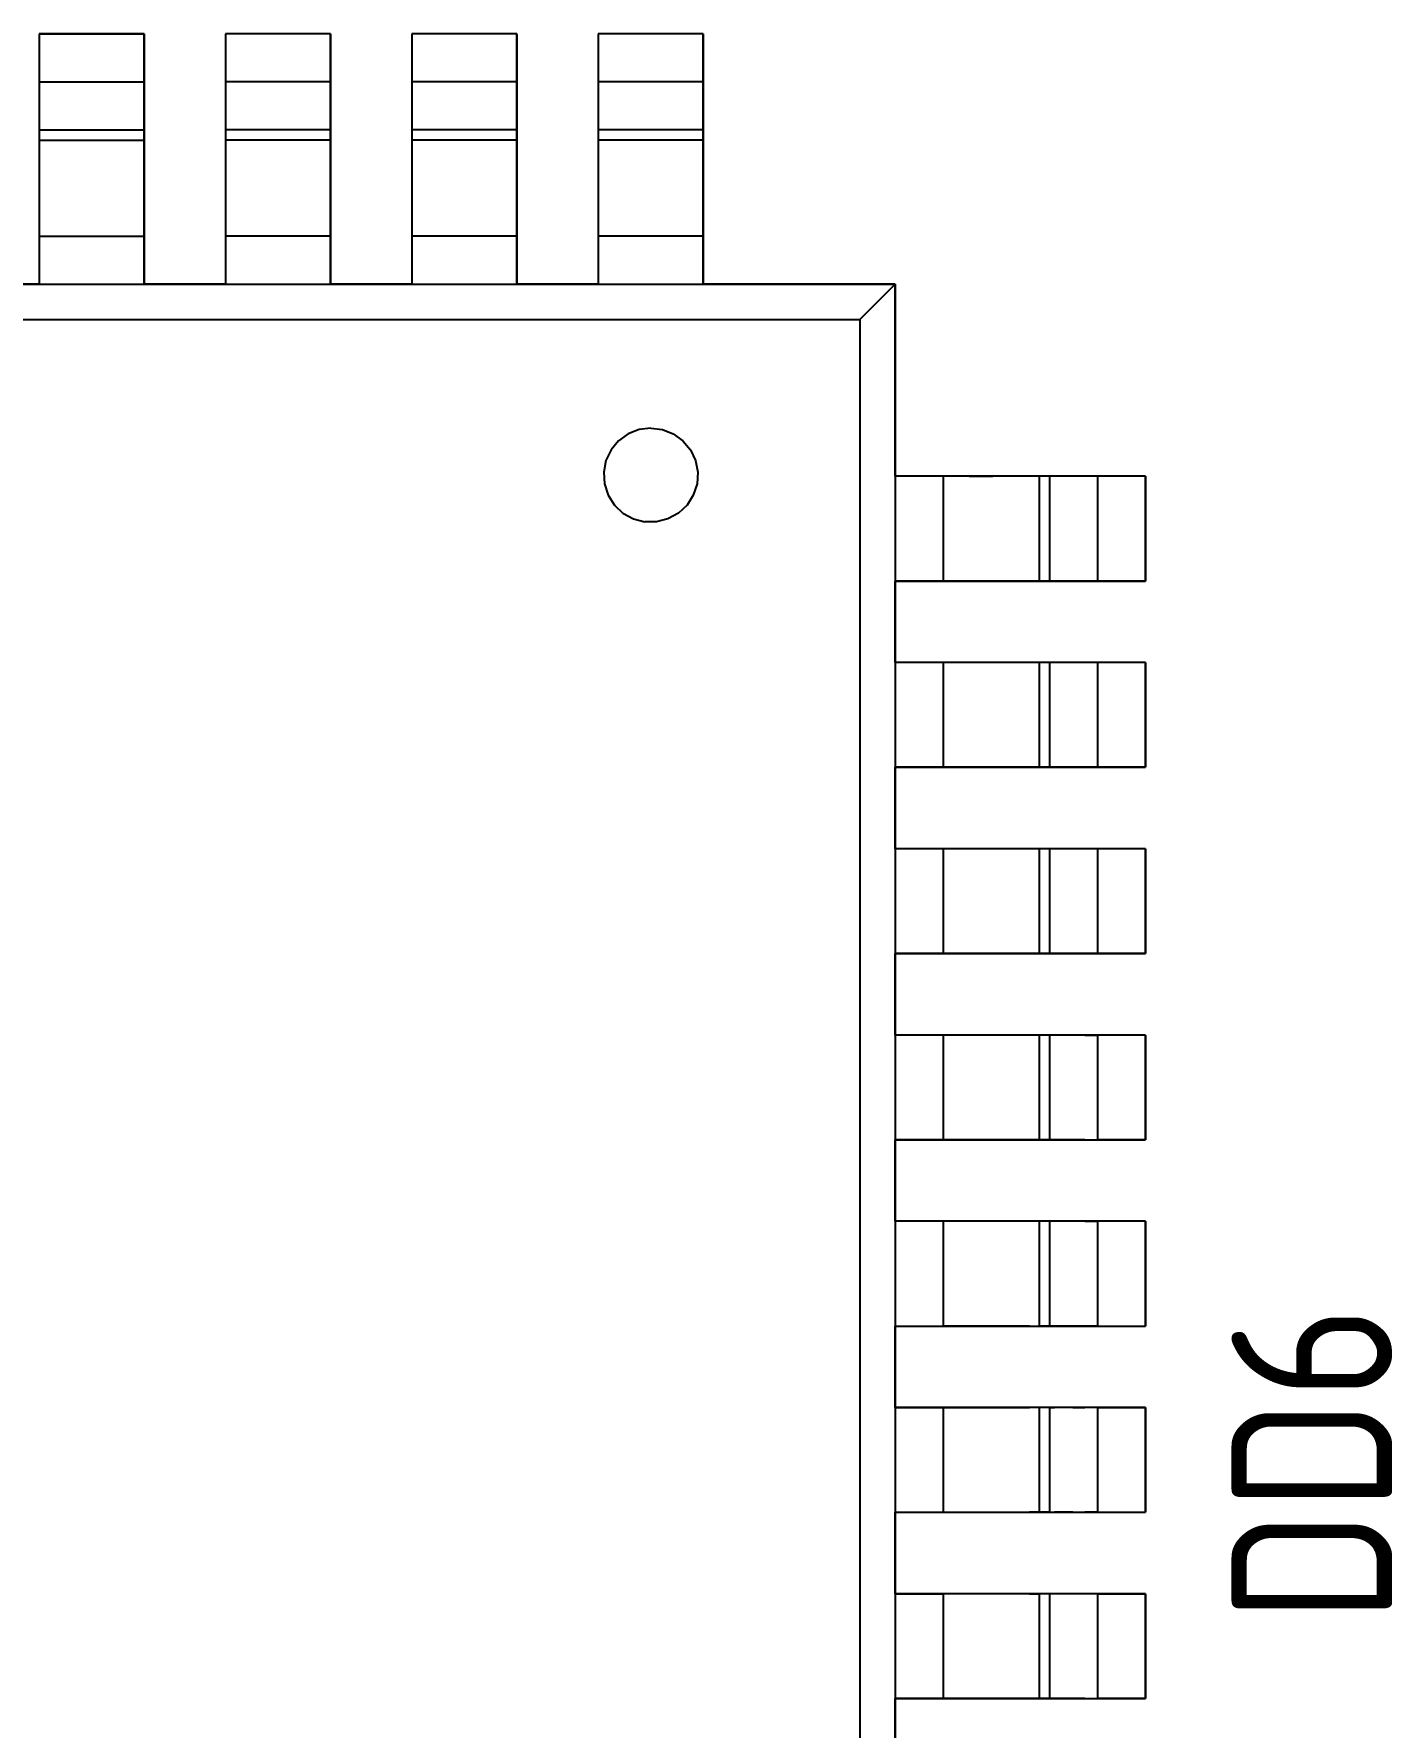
# Model space of a CAD drawing. Header units: inches. Extents: x 0 to 841, y -594 to 0.
# Drawn here: x 424.35 to 436.01, y -282.15 to -267.6 of the extents above; entities that cross this region are included whole.
import ezdxf

# ---------------------------------------------------------------- set-up
doc = ezdxf.new("R2010")
doc.units = ezdxf.units.IN
doc.header["$MEASUREMENT"] = 0
doc.styles.add('GOST type A0', font='', dxfattribs={"height": 2.116667})
doc.styles.get('GOST type A0').set_extended_font_data('GOST type A')

msp = doc.modelspace()

# ---------------------------------------------------------------- linework, layer by layer
at = {"color": 7, "true_color": 0xffffff}
for p, q in [((425.296, -267.604), (424.396, -267.604)), ((424.396, -267.604), (424.396, -269.754)), ((424.396, -267.604), (424.396, -268.016)), ((424.396, -267.604), (425.296, -267.604)), ((425.296, -269.754), (425.296, -267.604)), ((425.296, -267.604), (425.296, -268.016)), ((426.896, -267.604), (425.996, -267.604)), ((425.996, -267.604), (425.996, -269.754)), ((425.996, -267.604), (425.996, -268.016)), ((426.896, -267.604), (425.996, -267.604)), ((426.896, -269.754), (426.896, -267.604)), ((426.896, -267.604), (426.896, -268.016)), ((428.496, -267.604), (427.596, -267.604)), ((427.596, -267.604), (427.596, -269.754)), ((427.596, -267.604), (427.596, -268.016)), ((428.496, -267.604), (427.596, -267.604)), ((428.496, -269.754), (428.496, -267.604)), ((428.496, -267.604), (428.496, -268.016)), ((430.096, -267.604), (429.196, -267.604)), ((429.196, -267.604), (429.196, -269.754)), ((429.196, -267.604), (429.196, -268.016)), ((430.096, -267.604), (429.196, -267.604)), ((430.096, -269.754), (430.096, -267.604)), ((430.096, -267.604), (430.096, -268.016)), ((424.396, -268.016), (424.396, -268.126)), ((424.396, -268.016), (425.296, -268.016)), ((425.296, -268.016), (425.296, -268.126)), ((425.996, -268.016), (425.996, -268.126)), ((426.896, -268.016), (425.996, -268.016)), ((426.896, -268.016), (426.896, -268.126)), ((427.596, -268.016), (427.596, -268.126)), ((428.496, -268.016), (427.596, -268.016)), ((428.496, -268.016), (428.496, -268.126)), ((429.196, -268.016), (429.196, -268.126)), ((430.096, -268.016), (429.196, -268.016)), ((430.096, -268.016), (430.096, -268.126)), ((424.396, -268.126), (424.396, -268.23)), ((425.296, -268.126), (425.296, -268.23)), ((425.996, -268.126), (425.996, -268.23)), ((426.896, -268.126), (426.896, -268.23)), ((427.596, -268.126), (427.596, -268.23)), ((428.496, -268.126), (428.496, -268.23)), ((429.196, -268.126), (429.196, -268.23)), ((430.096, -268.126), (430.096, -268.23)), ((424.396, -268.23), (424.396, -268.318)), ((424.396, -268.318), (424.396, -268.386)), ((425.296, -268.23), (425.296, -268.318)), ((425.296, -268.318), (425.296, -268.386)), ((425.996, -268.23), (425.996, -268.318)), ((425.996, -268.318), (425.996, -268.386)), ((426.896, -268.23), (426.896, -268.318)), ((426.896, -268.318), (426.896, -268.386)), ((427.596, -268.23), (427.596, -268.318)), ((427.596, -268.318), (427.596, -268.386)), ((428.496, -268.23), (428.496, -268.318)), ((428.496, -268.318), (428.496, -268.386)), ((429.196, -268.23), (429.196, -268.318)), ((429.196, -268.318), (429.196, -268.386)), ((430.096, -268.23), (430.096, -268.318)), ((430.096, -268.318), (430.096, -268.386)), ((424.396, -268.386), (424.396, -268.428)), ((424.396, -268.428), (424.396, -268.518)), ((424.396, -268.428), (425.296, -268.428)), ((425.296, -268.386), (425.296, -268.428)), ((425.296, -268.428), (425.296, -268.518)), ((425.996, -268.386), (425.996, -268.428)), ((425.996, -268.428), (425.996, -268.518)), ((426.896, -268.428), (425.996, -268.428)), ((426.896, -268.386), (426.896, -268.428)), ((426.896, -268.428), (426.896, -268.518)), ((427.596, -268.386), (427.596, -268.428)), ((427.596, -268.428), (427.596, -268.518)), ((428.496, -268.428), (427.596, -268.428)), ((428.496, -268.386), (428.496, -268.428)), ((428.496, -268.428), (428.496, -268.518)), ((429.196, -268.386), (429.196, -268.428)), ((429.196, -268.428), (429.196, -268.518)), ((430.096, -268.428), (429.196, -268.428)), ((430.096, -268.386), (430.096, -268.428)), ((430.096, -268.428), (430.096, -268.518)), ((424.396, -268.518), (424.396, -268.604)), ((424.396, -268.518), (425.296, -268.518)), ((424.396, -268.604), (424.396, -268.738)), ((425.296, -268.518), (425.296, -268.604)), ((425.296, -268.604), (425.296, -268.738)), ((425.996, -268.518), (425.996, -268.604)), ((426.896, -268.518), (425.996, -268.518)), ((425.996, -268.604), (425.996, -268.738)), ((426.896, -268.518), (426.896, -268.604)), ((426.896, -268.604), (426.896, -268.738)), ((427.596, -268.518), (427.596, -268.604)), ((428.496, -268.518), (427.596, -268.518)), ((427.596, -268.604), (427.596, -268.738)), ((428.496, -268.518), (428.496, -268.604)), ((428.496, -268.604), (428.496, -268.738)), ((429.196, -268.518), (429.196, -268.604)), ((430.096, -268.518), (429.196, -268.518)), ((429.196, -268.604), (429.196, -268.738)), ((430.096, -268.518), (430.096, -268.604)), ((430.096, -268.604), (430.096, -268.738)), ((424.396, -268.738), (424.396, -268.916)), ((425.296, -268.738), (425.296, -268.916)), ((425.996, -268.738), (425.996, -268.916)), ((426.896, -268.738), (426.896, -268.916)), ((427.596, -268.738), (427.596, -268.916)), ((428.496, -268.738), (428.496, -268.916)), ((429.196, -268.738), (429.196, -268.916)), ((430.096, -268.738), (430.096, -268.916)), ((424.396, -268.916), (424.396, -269.122)), ((425.296, -268.916), (425.296, -269.122)), ((425.996, -268.916), (425.996, -269.122)), ((426.896, -268.916), (426.896, -269.122)), ((427.596, -268.916), (427.596, -269.122)), ((428.496, -268.916), (428.496, -269.122)), ((429.196, -268.916), (429.196, -269.122)), ((430.096, -268.916), (430.096, -269.122)), ((424.396, -269.122), (424.396, -269.342)), ((425.296, -269.122), (425.296, -269.342)), ((425.996, -269.122), (425.996, -269.342)), ((426.896, -269.122), (426.896, -269.342)), ((427.596, -269.122), (427.596, -269.342)), ((428.496, -269.122), (428.496, -269.342)), ((429.196, -269.122), (429.196, -269.342)), ((430.096, -269.122), (430.096, -269.342)), ((424.396, -269.342), (424.396, -269.754)), ((424.396, -269.342), (425.296, -269.342)), ((425.296, -269.342), (425.296, -269.754)), ((425.996, -269.342), (425.996, -269.754)), ((426.896, -269.342), (425.996, -269.342)), ((426.896, -269.342), (426.896, -269.754)), ((427.596, -269.342), (427.596, -269.754)), ((428.496, -269.342), (427.596, -269.342)), ((428.496, -269.342), (428.496, -269.754)), ((429.196, -269.342), (429.196, -269.754)), ((430.096, -269.342), (429.196, -269.342)), ((430.096, -269.342), (430.096, -269.754)), ((411.546, -269.754), (431.746, -269.754)), ((424.396, -269.754), (423.696, -269.754)), ((425.996, -269.754), (425.296, -269.754)), ((427.596, -269.754), (426.896, -269.754)), ((429.196, -269.754), (428.496, -269.754)), ((431.746, -269.754), (430.096, -269.754)), ((431.746, -269.754), (431.442, -270.058)), ((431.746, -271.404), (431.746, -269.754)), ((431.746, -269.754), (431.746, -289.954)), ((411.85, -270.058), (431.442, -270.058)), ((431.442, -270.058), (431.442, -289.65)), ((429.37, -271.1), (429.306, -271.178)), ((429.452, -271.04), (429.37, -271.1)), ((429.546, -271.002), (429.452, -271.04)), ((429.646, -270.99), (429.546, -271.002)), ((429.646, -270.99), (429.746, -271.002)), ((429.746, -271.002), (429.84, -271.04)), ((429.84, -271.04), (429.922, -271.1)), ((429.922, -271.1), (429.988, -271.178)), ((429.306, -271.178), (429.262, -271.27)), ((429.988, -271.178), (430.03, -271.27)), ((429.262, -271.27), (429.244, -271.368)), ((429.244, -271.368), (429.25, -271.47)), ((430.03, -271.27), (430.05, -271.368)), ((430.05, -271.368), (430.044, -271.47)), ((433.896, -271.404), (431.746, -271.404)), ((432.158, -271.404), (431.746, -271.404)), ((432.38, -271.404), (432.158, -271.404)), ((432.158, -271.404), (432.158, -272.304)), ((432.38, -271.404), (432.584, -271.404)), ((432.762, -271.404), (432.584, -271.404)), ((432.898, -271.404), (432.762, -271.404)), ((432.982, -271.404), (432.898, -271.404)), ((433.072, -271.404), (432.982, -271.404)), ((432.982, -271.404), (432.982, -272.304)), ((433.114, -271.404), (433.072, -271.404)), ((433.072, -271.404), (433.072, -272.304)), ((433.182, -271.404), (433.114, -271.404)), ((433.27, -271.404), (433.182, -271.404)), ((433.374, -271.404), (433.27, -271.404)), ((433.484, -271.404), (433.374, -271.404)), ((433.896, -271.404), (433.484, -271.404)), ((433.484, -271.404), (433.484, -272.304)), ((433.896, -272.304), (433.896, -271.404)), ((433.896, -271.404), (433.896, -272.304)), ((429.25, -271.47), (429.28, -271.566)), ((430.044, -271.47), (430.012, -271.566)), ((429.28, -271.566), (429.334, -271.652)), ((429.334, -271.652), (429.408, -271.722)), ((429.958, -271.652), (429.884, -271.722)), ((430.012, -271.566), (429.958, -271.652)), ((429.408, -271.722), (429.498, -271.77)), ((429.498, -271.77), (429.596, -271.796)), ((429.696, -271.796), (429.596, -271.796)), ((429.794, -271.77), (429.696, -271.796)), ((429.884, -271.722), (429.794, -271.77)), ((431.746, -273.004), (431.746, -272.304)), ((431.746, -272.304), (433.896, -272.304)), ((432.158, -272.304), (431.746, -272.304)), ((432.38, -272.304), (432.158, -272.304)), ((432.584, -272.304), (432.38, -272.304)), ((432.762, -272.304), (432.584, -272.304)), ((432.898, -272.304), (432.762, -272.304)), ((432.982, -272.304), (432.898, -272.304)), ((433.072, -272.304), (432.982, -272.304)), ((433.114, -272.304), (433.072, -272.304)), ((433.182, -272.304), (433.114, -272.304)), ((433.27, -272.304), (433.182, -272.304)), ((433.374, -272.304), (433.27, -272.304)), ((433.484, -272.304), (433.374, -272.304)), ((433.896, -272.304), (433.484, -272.304)), ((433.896, -273.004), (431.746, -273.004)), ((432.158, -273.004), (431.746, -273.004)), ((432.38, -273.004), (432.158, -273.004)), ((432.158, -273.004), (432.158, -273.904)), ((432.584, -273.004), (432.38, -273.004)), ((432.762, -273.004), (432.584, -273.004)), ((432.898, -273.004), (432.762, -273.004)), ((432.982, -273.004), (432.898, -273.004)), ((433.072, -273.004), (432.982, -273.004)), ((432.982, -273.004), (432.982, -273.904)), ((433.114, -273.004), (433.072, -273.004)), ((433.072, -273.004), (433.072, -273.904)), ((433.182, -273.004), (433.114, -273.004)), ((433.27, -273.004), (433.182, -273.004)), ((433.374, -273.004), (433.27, -273.004)), ((433.484, -273.004), (433.374, -273.004)), ((433.896, -273.004), (433.484, -273.004)), ((433.484, -273.004), (433.484, -273.904)), ((433.896, -273.904), (433.896, -273.004)), ((433.896, -273.004), (433.896, -273.904)), ((431.746, -274.604), (431.746, -273.904)), ((431.746, -273.904), (433.896, -273.904)), ((432.158, -273.904), (431.746, -273.904)), ((432.38, -273.904), (432.158, -273.904)), ((432.584, -273.904), (432.38, -273.904)), ((432.762, -273.904), (432.584, -273.904)), ((432.898, -273.904), (432.762, -273.904)), ((432.982, -273.904), (432.898, -273.904)), ((433.072, -273.904), (432.982, -273.904)), ((433.114, -273.904), (433.072, -273.904)), ((433.182, -273.904), (433.114, -273.904)), ((433.27, -273.904), (433.182, -273.904)), ((433.374, -273.904), (433.27, -273.904)), ((433.484, -273.904), (433.374, -273.904)), ((433.896, -273.904), (433.484, -273.904)), ((433.896, -274.604), (431.746, -274.604)), ((432.158, -274.604), (431.746, -274.604)), ((432.38, -274.604), (432.158, -274.604)), ((432.158, -274.604), (432.158, -275.504)), ((432.584, -274.604), (432.38, -274.604)), ((432.762, -274.604), (432.584, -274.604)), ((432.898, -274.604), (432.762, -274.604)), ((432.982, -274.604), (432.898, -274.604)), ((433.072, -274.604), (432.982, -274.604)), ((432.982, -274.604), (432.982, -275.504)), ((433.114, -274.604), (433.072, -274.604)), ((433.072, -274.604), (433.072, -275.504)), ((433.182, -274.604), (433.114, -274.604)), ((433.27, -274.604), (433.182, -274.604)), ((433.374, -274.604), (433.27, -274.604)), ((433.484, -274.604), (433.374, -274.604)), ((433.896, -274.604), (433.484, -274.604)), ((433.484, -274.604), (433.484, -275.504)), ((433.896, -275.504), (433.896, -274.604)), ((433.896, -274.604), (433.896, -275.504)), ((431.746, -276.204), (431.746, -275.504)), ((431.746, -275.504), (433.896, -275.504)), ((432.158, -275.504), (431.746, -275.504)), ((432.38, -275.504), (432.158, -275.504)), ((432.584, -275.504), (432.38, -275.504)), ((432.762, -275.504), (432.584, -275.504)), ((432.898, -275.504), (432.762, -275.504)), ((432.982, -275.504), (432.898, -275.504)), ((433.072, -275.504), (432.982, -275.504)), ((433.114, -275.504), (433.072, -275.504)), ((433.182, -275.504), (433.114, -275.504)), ((433.27, -275.504), (433.182, -275.504)), ((433.374, -275.504), (433.27, -275.504)), ((433.484, -275.504), (433.374, -275.504)), ((433.896, -275.504), (433.484, -275.504)), ((433.896, -276.204), (431.746, -276.204)), ((432.158, -276.204), (431.746, -276.204)), ((432.38, -276.204), (432.158, -276.204)), ((432.158, -276.204), (432.158, -277.104)), ((432.584, -276.204), (432.38, -276.204)), ((432.762, -276.204), (432.584, -276.204)), ((432.898, -276.204), (432.762, -276.204)), ((432.982, -276.204), (432.898, -276.204)), ((433.072, -276.204), (432.982, -276.204)), ((432.982, -276.204), (432.982, -277.104)), ((433.114, -276.204), (433.072, -276.204)), ((433.072, -276.204), (433.072, -277.104)), ((433.182, -276.204), (433.114, -276.204)), ((433.27, -276.204), (433.182, -276.204)), ((433.374, -276.204), (433.27, -276.204)), ((433.374, -276.204), (433.484, -276.204)), ((433.896, -276.204), (433.484, -276.204)), ((433.484, -276.204), (433.484, -277.104)), ((433.896, -277.104), (433.896, -276.204)), ((433.896, -276.204), (433.896, -277.104)), ((431.746, -277.804), (431.746, -277.104)), ((431.746, -277.104), (433.896, -277.104)), ((432.158, -277.104), (431.746, -277.104)), ((432.38, -277.104), (432.158, -277.104)), ((432.584, -277.104), (432.38, -277.104)), ((432.762, -277.104), (432.584, -277.104)), ((432.898, -277.104), (432.762, -277.104)), ((432.982, -277.104), (432.898, -277.104)), ((433.072, -277.104), (432.982, -277.104)), ((433.114, -277.104), (433.072, -277.104)), ((433.182, -277.104), (433.114, -277.104)), ((433.27, -277.104), (433.182, -277.104)), ((433.374, -277.104), (433.27, -277.104)), ((433.374, -277.104), (433.484, -277.104)), ((433.896, -277.104), (433.484, -277.104)), ((433.896, -277.804), (431.746, -277.804)), ((432.158, -277.804), (431.746, -277.804)), ((432.38, -277.804), (432.158, -277.804)), ((432.158, -277.804), (432.158, -278.704)), ((432.584, -277.804), (432.38, -277.804)), ((432.762, -277.804), (432.584, -277.804)), ((432.898, -277.804), (432.762, -277.804)), ((432.982, -277.804), (432.898, -277.804)), ((433.072, -277.804), (432.982, -277.804)), ((432.982, -277.804), (432.982, -278.704)), ((433.114, -277.804), (433.072, -277.804)), ((433.072, -277.804), (433.072, -278.704)), ((433.182, -277.804), (433.114, -277.804)), ((433.27, -277.804), (433.182, -277.804)), ((433.374, -277.804), (433.27, -277.804)), ((433.374, -277.804), (433.484, -277.804)), ((433.896, -277.804), (433.484, -277.804)), ((433.484, -277.804), (433.484, -278.704)), ((433.896, -278.704), (433.896, -277.804)), ((433.896, -277.804), (433.896, -278.704)), ((431.746, -279.404), (431.746, -278.704)), ((431.746, -278.704), (433.896, -278.704)), ((431.746, -278.704), (432.158, -278.704)), ((432.38, -278.704), (432.158, -278.704)), ((432.584, -278.704), (432.38, -278.704)), ((432.762, -278.704), (432.584, -278.704)), ((432.898, -278.704), (432.762, -278.704)), ((432.898, -278.704), (432.982, -278.704)), ((433.072, -278.704), (432.982, -278.704)), ((433.114, -278.704), (433.072, -278.704)), ((433.182, -278.704), (433.114, -278.704)), ((433.27, -278.704), (433.182, -278.704)), ((433.374, -278.704), (433.27, -278.704)), ((433.484, -278.704), (433.374, -278.704)), ((433.484, -278.704), (433.896, -278.704)), ((433.896, -279.404), (431.746, -279.404)), ((431.746, -279.404), (432.158, -279.404)), ((432.158, -279.404), (432.38, -279.404)), ((432.158, -279.404), (432.158, -280.304)), ((432.38, -279.404), (432.584, -279.404)), ((432.584, -279.404), (432.762, -279.404)), ((432.762, -279.404), (432.898, -279.404)), ((432.982, -279.404), (432.898, -279.404)), ((433.072, -279.404), (432.982, -279.404)), ((432.982, -279.404), (432.982, -280.304)), ((433.072, -279.404), (433.114, -279.404)), ((433.072, -279.404), (433.072, -280.304)), ((433.182, -279.404), (433.114, -279.404)), ((433.27, -279.404), (433.182, -279.404)), ((433.27, -279.404), (433.374, -279.404)), ((433.484, -279.404), (433.374, -279.404)), ((433.484, -279.404), (433.896, -279.404)), ((433.484, -279.404), (433.484, -280.304)), ((433.896, -280.304), (433.896, -279.404)), ((433.896, -279.404), (433.896, -280.304)), ((431.746, -281.004), (431.746, -280.304)), ((431.746, -280.304), (433.896, -280.304)), ((431.746, -280.304), (432.158, -280.304)), ((432.158, -280.304), (432.38, -280.304)), ((432.38, -280.304), (432.584, -280.304)), ((432.584, -280.304), (432.762, -280.304)), ((432.762, -280.304), (432.898, -280.304)), ((432.982, -280.304), (432.898, -280.304)), ((433.072, -280.304), (432.982, -280.304)), ((433.072, -280.304), (433.114, -280.304)), ((433.182, -280.304), (433.114, -280.304)), ((433.27, -280.304), (433.182, -280.304)), ((433.27, -280.304), (433.374, -280.304)), ((433.484, -280.304), (433.374, -280.304)), ((433.484, -280.304), (433.896, -280.304)), ((433.896, -281.004), (431.746, -281.004)), ((431.746, -281.004), (432.158, -281.004)), ((432.38, -281.004), (432.158, -281.004)), ((432.158, -281.004), (432.158, -281.904)), ((432.584, -281.004), (432.38, -281.004)), ((432.762, -281.004), (432.584, -281.004)), ((432.898, -281.004), (432.762, -281.004)), ((432.898, -281.004), (432.982, -281.004)), ((433.072, -281.004), (432.982, -281.004)), ((432.982, -281.004), (432.982, -281.904)), ((433.114, -281.004), (433.072, -281.004)), ((433.072, -281.004), (433.072, -281.904)), ((433.182, -281.004), (433.114, -281.004)), ((433.27, -281.004), (433.182, -281.004)), ((433.374, -281.004), (433.27, -281.004)), ((433.484, -281.004), (433.374, -281.004)), ((433.484, -281.004), (433.896, -281.004)), ((433.484, -281.004), (433.484, -281.904)), ((433.896, -281.904), (433.896, -281.004)), ((433.896, -281.004), (433.896, -281.904)), ((431.746, -282.604), (431.746, -281.904)), ((431.746, -281.904), (433.896, -281.904)), ((432.158, -281.904), (431.746, -281.904)), ((432.38, -281.904), (432.158, -281.904)), ((432.584, -281.904), (432.38, -281.904)), ((432.762, -281.904), (432.584, -281.904)), ((432.898, -281.904), (432.762, -281.904)), ((432.982, -281.904), (432.898, -281.904)), ((433.072, -281.904), (432.982, -281.904)), ((433.114, -281.904), (433.072, -281.904)), ((433.182, -281.904), (433.114, -281.904)), ((433.27, -281.904), (433.182, -281.904)), ((433.374, -281.904), (433.27, -281.904)), ((433.374, -281.904), (433.484, -281.904)), ((433.896, -281.904), (433.484, -281.904))]:
    msp.add_line(p, q, dxfattribs=at)
at = {"color": 18, "true_color": 0x000000}
for p, q in [((425.296, -267.604), (424.396, -267.604)), ((424.396, -267.604), (424.396, -269.754)), ((424.396, -267.604), (424.396, -268.016)), ((424.396, -267.604), (425.296, -267.604)), ((425.296, -269.754), (425.296, -267.604)), ((425.296, -267.604), (425.296, -268.016)), ((426.896, -267.604), (425.996, -267.604)), ((425.996, -267.604), (425.996, -269.754)), ((425.996, -267.604), (425.996, -268.016)), ((426.896, -267.604), (425.996, -267.604)), ((426.896, -269.754), (426.896, -267.604)), ((426.896, -267.604), (426.896, -268.016)), ((428.496, -267.604), (427.596, -267.604)), ((427.596, -267.604), (427.596, -269.754)), ((427.596, -267.604), (427.596, -268.016)), ((428.496, -267.604), (427.596, -267.604)), ((428.496, -269.754), (428.496, -267.604)), ((428.496, -267.604), (428.496, -268.016)), ((430.096, -267.604), (429.196, -267.604)), ((429.196, -267.604), (429.196, -269.754)), ((429.196, -267.604), (429.196, -268.016)), ((430.096, -267.604), (429.196, -267.604)), ((430.096, -269.754), (430.096, -267.604)), ((430.096, -267.604), (430.096, -268.016)), ((424.396, -268.016), (424.396, -268.126)), ((424.396, -268.016), (425.296, -268.016)), ((425.296, -268.016), (425.296, -268.126)), ((425.996, -268.016), (425.996, -268.126)), ((426.896, -268.016), (425.996, -268.016)), ((426.896, -268.016), (426.896, -268.126)), ((427.596, -268.016), (427.596, -268.126)), ((428.496, -268.016), (427.596, -268.016)), ((428.496, -268.016), (428.496, -268.126)), ((429.196, -268.016), (429.196, -268.126)), ((430.096, -268.016), (429.196, -268.016)), ((430.096, -268.016), (430.096, -268.126)), ((424.396, -268.126), (424.396, -268.23)), ((425.296, -268.126), (425.296, -268.23)), ((425.996, -268.126), (425.996, -268.23)), ((426.896, -268.126), (426.896, -268.23)), ((427.596, -268.126), (427.596, -268.23)), ((428.496, -268.126), (428.496, -268.23)), ((429.196, -268.126), (429.196, -268.23)), ((430.096, -268.126), (430.096, -268.23)), ((424.396, -268.23), (424.396, -268.318)), ((424.396, -268.318), (424.396, -268.386)), ((425.296, -268.23), (425.296, -268.318)), ((425.296, -268.318), (425.296, -268.386)), ((425.996, -268.23), (425.996, -268.318)), ((425.996, -268.318), (425.996, -268.386)), ((426.896, -268.23), (426.896, -268.318)), ((426.896, -268.318), (426.896, -268.386)), ((427.596, -268.23), (427.596, -268.318)), ((427.596, -268.318), (427.596, -268.386)), ((428.496, -268.23), (428.496, -268.318)), ((428.496, -268.318), (428.496, -268.386)), ((429.196, -268.23), (429.196, -268.318)), ((429.196, -268.318), (429.196, -268.386)), ((430.096, -268.23), (430.096, -268.318)), ((430.096, -268.318), (430.096, -268.386)), ((424.396, -268.386), (424.396, -268.428)), ((424.396, -268.428), (424.396, -268.518)), ((424.396, -268.428), (425.296, -268.428)), ((425.296, -268.386), (425.296, -268.428)), ((425.296, -268.428), (425.296, -268.518)), ((425.996, -268.386), (425.996, -268.428)), ((425.996, -268.428), (425.996, -268.518)), ((426.896, -268.428), (425.996, -268.428)), ((426.896, -268.386), (426.896, -268.428)), ((426.896, -268.428), (426.896, -268.518)), ((427.596, -268.386), (427.596, -268.428)), ((427.596, -268.428), (427.596, -268.518)), ((428.496, -268.428), (427.596, -268.428)), ((428.496, -268.386), (428.496, -268.428)), ((428.496, -268.428), (428.496, -268.518)), ((429.196, -268.386), (429.196, -268.428)), ((429.196, -268.428), (429.196, -268.518)), ((430.096, -268.428), (429.196, -268.428)), ((430.096, -268.386), (430.096, -268.428)), ((430.096, -268.428), (430.096, -268.518)), ((424.396, -268.518), (424.396, -268.604)), ((424.396, -268.518), (425.296, -268.518)), ((424.396, -268.604), (424.396, -268.738)), ((425.296, -268.518), (425.296, -268.604)), ((425.296, -268.604), (425.296, -268.738)), ((425.996, -268.518), (425.996, -268.604)), ((426.896, -268.518), (425.996, -268.518)), ((425.996, -268.604), (425.996, -268.738)), ((426.896, -268.518), (426.896, -268.604)), ((426.896, -268.604), (426.896, -268.738)), ((427.596, -268.518), (427.596, -268.604)), ((428.496, -268.518), (427.596, -268.518)), ((427.596, -268.604), (427.596, -268.738)), ((428.496, -268.518), (428.496, -268.604)), ((428.496, -268.604), (428.496, -268.738)), ((429.196, -268.518), (429.196, -268.604)), ((430.096, -268.518), (429.196, -268.518)), ((429.196, -268.604), (429.196, -268.738)), ((430.096, -268.518), (430.096, -268.604)), ((430.096, -268.604), (430.096, -268.738)), ((424.396, -268.738), (424.396, -268.916)), ((425.296, -268.738), (425.296, -268.916)), ((425.996, -268.738), (425.996, -268.916)), ((426.896, -268.738), (426.896, -268.916)), ((427.596, -268.738), (427.596, -268.916)), ((428.496, -268.738), (428.496, -268.916)), ((429.196, -268.738), (429.196, -268.916)), ((430.096, -268.738), (430.096, -268.916)), ((424.396, -268.916), (424.396, -269.122)), ((425.296, -268.916), (425.296, -269.122)), ((425.996, -268.916), (425.996, -269.122)), ((426.896, -268.916), (426.896, -269.122)), ((427.596, -268.916), (427.596, -269.122)), ((428.496, -268.916), (428.496, -269.122)), ((429.196, -268.916), (429.196, -269.122)), ((430.096, -268.916), (430.096, -269.122)), ((424.396, -269.122), (424.396, -269.342)), ((425.296, -269.122), (425.296, -269.342)), ((425.996, -269.122), (425.996, -269.342)), ((426.896, -269.122), (426.896, -269.342)), ((427.596, -269.122), (427.596, -269.342)), ((428.496, -269.122), (428.496, -269.342)), ((429.196, -269.122), (429.196, -269.342)), ((430.096, -269.122), (430.096, -269.342)), ((424.396, -269.342), (424.396, -269.754)), ((424.396, -269.342), (425.296, -269.342)), ((425.296, -269.342), (425.296, -269.754)), ((425.996, -269.342), (425.996, -269.754)), ((426.896, -269.342), (425.996, -269.342)), ((426.896, -269.342), (426.896, -269.754)), ((427.596, -269.342), (427.596, -269.754)), ((428.496, -269.342), (427.596, -269.342)), ((428.496, -269.342), (428.496, -269.754)), ((429.196, -269.342), (429.196, -269.754)), ((430.096, -269.342), (429.196, -269.342)), ((430.096, -269.342), (430.096, -269.754)), ((411.546, -269.754), (431.746, -269.754)), ((424.396, -269.754), (423.696, -269.754)), ((425.996, -269.754), (425.296, -269.754)), ((427.596, -269.754), (426.896, -269.754)), ((429.196, -269.754), (428.496, -269.754)), ((431.746, -269.754), (430.096, -269.754)), ((431.746, -269.754), (431.442, -270.058)), ((431.746, -271.404), (431.746, -269.754)), ((431.746, -269.754), (431.746, -289.954)), ((411.85, -270.058), (431.442, -270.058)), ((431.442, -270.058), (431.442, -289.65)), ((429.37, -271.1), (429.306, -271.178)), ((429.452, -271.04), (429.37, -271.1)), ((429.546, -271.002), (429.452, -271.04)), ((429.646, -270.99), (429.546, -271.002)), ((429.646, -270.99), (429.746, -271.002)), ((429.746, -271.002), (429.84, -271.04)), ((429.84, -271.04), (429.922, -271.1)), ((429.922, -271.1), (429.988, -271.178)), ((429.306, -271.178), (429.262, -271.27)), ((429.988, -271.178), (430.03, -271.27)), ((429.262, -271.27), (429.244, -271.368)), ((429.244, -271.368), (429.25, -271.47)), ((430.03, -271.27), (430.05, -271.368)), ((430.05, -271.368), (430.044, -271.47)), ((433.896, -271.404), (431.746, -271.404)), ((432.158, -271.404), (431.746, -271.404)), ((432.38, -271.404), (432.158, -271.404)), ((432.158, -271.404), (432.158, -272.304)), ((432.38, -271.404), (432.584, -271.404)), ((432.762, -271.404), (432.584, -271.404)), ((432.898, -271.404), (432.762, -271.404)), ((432.982, -271.404), (432.898, -271.404)), ((433.072, -271.404), (432.982, -271.404)), ((432.982, -271.404), (432.982, -272.304)), ((433.114, -271.404), (433.072, -271.404)), ((433.072, -271.404), (433.072, -272.304)), ((433.182, -271.404), (433.114, -271.404)), ((433.27, -271.404), (433.182, -271.404)), ((433.374, -271.404), (433.27, -271.404)), ((433.484, -271.404), (433.374, -271.404)), ((433.896, -271.404), (433.484, -271.404)), ((433.484, -271.404), (433.484, -272.304)), ((433.896, -272.304), (433.896, -271.404)), ((433.896, -271.404), (433.896, -272.304)), ((429.25, -271.47), (429.28, -271.566)), ((430.044, -271.47), (430.012, -271.566)), ((429.28, -271.566), (429.334, -271.652)), ((429.334, -271.652), (429.408, -271.722)), ((429.958, -271.652), (429.884, -271.722)), ((430.012, -271.566), (429.958, -271.652)), ((429.408, -271.722), (429.498, -271.77)), ((429.498, -271.77), (429.596, -271.796)), ((429.696, -271.796), (429.596, -271.796)), ((429.794, -271.77), (429.696, -271.796)), ((429.884, -271.722), (429.794, -271.77)), ((431.746, -273.004), (431.746, -272.304)), ((431.746, -272.304), (433.896, -272.304)), ((432.158, -272.304), (431.746, -272.304)), ((432.38, -272.304), (432.158, -272.304)), ((432.584, -272.304), (432.38, -272.304)), ((432.762, -272.304), (432.584, -272.304)), ((432.898, -272.304), (432.762, -272.304)), ((432.982, -272.304), (432.898, -272.304)), ((433.072, -272.304), (432.982, -272.304)), ((433.114, -272.304), (433.072, -272.304)), ((433.182, -272.304), (433.114, -272.304)), ((433.27, -272.304), (433.182, -272.304)), ((433.374, -272.304), (433.27, -272.304)), ((433.484, -272.304), (433.374, -272.304)), ((433.896, -272.304), (433.484, -272.304)), ((433.896, -273.004), (431.746, -273.004)), ((432.158, -273.004), (431.746, -273.004)), ((432.38, -273.004), (432.158, -273.004)), ((432.158, -273.004), (432.158, -273.904)), ((432.584, -273.004), (432.38, -273.004)), ((432.762, -273.004), (432.584, -273.004)), ((432.898, -273.004), (432.762, -273.004)), ((432.982, -273.004), (432.898, -273.004)), ((433.072, -273.004), (432.982, -273.004)), ((432.982, -273.004), (432.982, -273.904)), ((433.114, -273.004), (433.072, -273.004)), ((433.072, -273.004), (433.072, -273.904)), ((433.182, -273.004), (433.114, -273.004)), ((433.27, -273.004), (433.182, -273.004)), ((433.374, -273.004), (433.27, -273.004)), ((433.484, -273.004), (433.374, -273.004)), ((433.896, -273.004), (433.484, -273.004)), ((433.484, -273.004), (433.484, -273.904)), ((433.896, -273.904), (433.896, -273.004)), ((433.896, -273.004), (433.896, -273.904)), ((431.746, -274.604), (431.746, -273.904)), ((431.746, -273.904), (433.896, -273.904)), ((432.158, -273.904), (431.746, -273.904)), ((432.38, -273.904), (432.158, -273.904)), ((432.584, -273.904), (432.38, -273.904)), ((432.762, -273.904), (432.584, -273.904)), ((432.898, -273.904), (432.762, -273.904)), ((432.982, -273.904), (432.898, -273.904)), ((433.072, -273.904), (432.982, -273.904)), ((433.114, -273.904), (433.072, -273.904)), ((433.182, -273.904), (433.114, -273.904)), ((433.27, -273.904), (433.182, -273.904)), ((433.374, -273.904), (433.27, -273.904)), ((433.484, -273.904), (433.374, -273.904)), ((433.896, -273.904), (433.484, -273.904)), ((433.896, -274.604), (431.746, -274.604)), ((432.158, -274.604), (431.746, -274.604)), ((432.38, -274.604), (432.158, -274.604)), ((432.158, -274.604), (432.158, -275.504)), ((432.584, -274.604), (432.38, -274.604)), ((432.762, -274.604), (432.584, -274.604)), ((432.898, -274.604), (432.762, -274.604)), ((432.982, -274.604), (432.898, -274.604)), ((433.072, -274.604), (432.982, -274.604)), ((432.982, -274.604), (432.982, -275.504)), ((433.114, -274.604), (433.072, -274.604)), ((433.072, -274.604), (433.072, -275.504)), ((433.182, -274.604), (433.114, -274.604)), ((433.27, -274.604), (433.182, -274.604)), ((433.374, -274.604), (433.27, -274.604)), ((433.484, -274.604), (433.374, -274.604)), ((433.896, -274.604), (433.484, -274.604)), ((433.484, -274.604), (433.484, -275.504)), ((433.896, -275.504), (433.896, -274.604)), ((433.896, -274.604), (433.896, -275.504)), ((431.746, -276.204), (431.746, -275.504)), ((431.746, -275.504), (433.896, -275.504)), ((432.158, -275.504), (431.746, -275.504)), ((432.38, -275.504), (432.158, -275.504)), ((432.584, -275.504), (432.38, -275.504)), ((432.762, -275.504), (432.584, -275.504)), ((432.898, -275.504), (432.762, -275.504)), ((432.982, -275.504), (432.898, -275.504)), ((433.072, -275.504), (432.982, -275.504)), ((433.114, -275.504), (433.072, -275.504)), ((433.182, -275.504), (433.114, -275.504)), ((433.27, -275.504), (433.182, -275.504)), ((433.374, -275.504), (433.27, -275.504)), ((433.484, -275.504), (433.374, -275.504)), ((433.896, -275.504), (433.484, -275.504)), ((433.896, -276.204), (431.746, -276.204)), ((432.158, -276.204), (431.746, -276.204)), ((432.38, -276.204), (432.158, -276.204)), ((432.158, -276.204), (432.158, -277.104)), ((432.584, -276.204), (432.38, -276.204)), ((432.762, -276.204), (432.584, -276.204)), ((432.898, -276.204), (432.762, -276.204)), ((432.982, -276.204), (432.898, -276.204)), ((433.072, -276.204), (432.982, -276.204)), ((432.982, -276.204), (432.982, -277.104)), ((433.114, -276.204), (433.072, -276.204)), ((433.072, -276.204), (433.072, -277.104)), ((433.182, -276.204), (433.114, -276.204)), ((433.27, -276.204), (433.182, -276.204)), ((433.374, -276.204), (433.27, -276.204)), ((433.374, -276.204), (433.484, -276.204)), ((433.896, -276.204), (433.484, -276.204)), ((433.484, -276.204), (433.484, -277.104)), ((433.896, -277.104), (433.896, -276.204)), ((433.896, -276.204), (433.896, -277.104)), ((431.746, -277.804), (431.746, -277.104)), ((431.746, -277.104), (433.896, -277.104)), ((432.158, -277.104), (431.746, -277.104)), ((432.38, -277.104), (432.158, -277.104)), ((432.584, -277.104), (432.38, -277.104)), ((432.762, -277.104), (432.584, -277.104)), ((432.898, -277.104), (432.762, -277.104)), ((432.982, -277.104), (432.898, -277.104)), ((433.072, -277.104), (432.982, -277.104)), ((433.114, -277.104), (433.072, -277.104)), ((433.182, -277.104), (433.114, -277.104)), ((433.27, -277.104), (433.182, -277.104)), ((433.374, -277.104), (433.27, -277.104)), ((433.374, -277.104), (433.484, -277.104)), ((433.896, -277.104), (433.484, -277.104)), ((433.896, -277.804), (431.746, -277.804)), ((432.158, -277.804), (431.746, -277.804)), ((432.38, -277.804), (432.158, -277.804)), ((432.158, -277.804), (432.158, -278.704)), ((432.584, -277.804), (432.38, -277.804)), ((432.762, -277.804), (432.584, -277.804)), ((432.898, -277.804), (432.762, -277.804)), ((432.982, -277.804), (432.898, -277.804)), ((433.072, -277.804), (432.982, -277.804)), ((432.982, -277.804), (432.982, -278.704)), ((433.114, -277.804), (433.072, -277.804)), ((433.072, -277.804), (433.072, -278.704)), ((433.182, -277.804), (433.114, -277.804)), ((433.27, -277.804), (433.182, -277.804)), ((433.374, -277.804), (433.27, -277.804)), ((433.374, -277.804), (433.484, -277.804)), ((433.896, -277.804), (433.484, -277.804)), ((433.484, -277.804), (433.484, -278.704)), ((433.896, -278.704), (433.896, -277.804)), ((433.896, -277.804), (433.896, -278.704)), ((431.746, -279.404), (431.746, -278.704)), ((431.746, -278.704), (433.896, -278.704)), ((431.746, -278.704), (432.158, -278.704)), ((432.38, -278.704), (432.158, -278.704)), ((432.584, -278.704), (432.38, -278.704)), ((432.762, -278.704), (432.584, -278.704)), ((432.898, -278.704), (432.762, -278.704)), ((432.898, -278.704), (432.982, -278.704)), ((433.072, -278.704), (432.982, -278.704)), ((433.114, -278.704), (433.072, -278.704)), ((433.182, -278.704), (433.114, -278.704)), ((433.27, -278.704), (433.182, -278.704)), ((433.374, -278.704), (433.27, -278.704)), ((433.484, -278.704), (433.374, -278.704)), ((433.484, -278.704), (433.896, -278.704)), ((433.896, -279.404), (431.746, -279.404)), ((431.746, -279.404), (432.158, -279.404)), ((432.158, -279.404), (432.38, -279.404)), ((432.158, -279.404), (432.158, -280.304)), ((432.38, -279.404), (432.584, -279.404)), ((432.584, -279.404), (432.762, -279.404)), ((432.762, -279.404), (432.898, -279.404)), ((432.982, -279.404), (432.898, -279.404)), ((433.072, -279.404), (432.982, -279.404)), ((432.982, -279.404), (432.982, -280.304)), ((433.072, -279.404), (433.114, -279.404)), ((433.072, -279.404), (433.072, -280.304)), ((433.182, -279.404), (433.114, -279.404)), ((433.27, -279.404), (433.182, -279.404)), ((433.27, -279.404), (433.374, -279.404)), ((433.484, -279.404), (433.374, -279.404)), ((433.484, -279.404), (433.896, -279.404)), ((433.484, -279.404), (433.484, -280.304)), ((433.896, -280.304), (433.896, -279.404)), ((433.896, -279.404), (433.896, -280.304)), ((431.746, -281.004), (431.746, -280.304)), ((431.746, -280.304), (433.896, -280.304)), ((431.746, -280.304), (432.158, -280.304)), ((432.158, -280.304), (432.38, -280.304)), ((432.38, -280.304), (432.584, -280.304)), ((432.584, -280.304), (432.762, -280.304)), ((432.762, -280.304), (432.898, -280.304)), ((432.982, -280.304), (432.898, -280.304)), ((433.072, -280.304), (432.982, -280.304)), ((433.072, -280.304), (433.114, -280.304)), ((433.182, -280.304), (433.114, -280.304)), ((433.27, -280.304), (433.182, -280.304)), ((433.27, -280.304), (433.374, -280.304)), ((433.484, -280.304), (433.374, -280.304)), ((433.484, -280.304), (433.896, -280.304)), ((433.896, -281.004), (431.746, -281.004)), ((431.746, -281.004), (432.158, -281.004)), ((432.38, -281.004), (432.158, -281.004)), ((432.158, -281.004), (432.158, -281.904)), ((432.584, -281.004), (432.38, -281.004)), ((432.762, -281.004), (432.584, -281.004)), ((432.898, -281.004), (432.762, -281.004)), ((432.898, -281.004), (432.982, -281.004)), ((433.072, -281.004), (432.982, -281.004)), ((432.982, -281.004), (432.982, -281.904)), ((433.114, -281.004), (433.072, -281.004)), ((433.072, -281.004), (433.072, -281.904)), ((433.182, -281.004), (433.114, -281.004)), ((433.27, -281.004), (433.182, -281.004)), ((433.374, -281.004), (433.27, -281.004)), ((433.484, -281.004), (433.374, -281.004)), ((433.484, -281.004), (433.896, -281.004)), ((433.484, -281.004), (433.484, -281.904)), ((433.896, -281.904), (433.896, -281.004)), ((433.896, -281.004), (433.896, -281.904)), ((431.746, -282.604), (431.746, -281.904)), ((431.746, -281.904), (433.896, -281.904)), ((432.158, -281.904), (431.746, -281.904)), ((432.38, -281.904), (432.158, -281.904)), ((432.584, -281.904), (432.38, -281.904)), ((432.762, -281.904), (432.584, -281.904)), ((432.898, -281.904), (432.762, -281.904)), ((432.982, -281.904), (432.898, -281.904)), ((433.072, -281.904), (432.982, -281.904)), ((433.114, -281.904), (433.072, -281.904)), ((433.182, -281.904), (433.114, -281.904)), ((433.27, -281.904), (433.182, -281.904)), ((433.374, -281.904), (433.27, -281.904)), ((433.374, -281.904), (433.484, -281.904)), ((433.896, -281.904), (433.484, -281.904))]:
    msp.add_line(p, q, dxfattribs=at)

# ---------------------------------------------------------------- texts
at = {"color": 18, "true_color": 0x000000, "style": 'GOST type A0'}
msp.add_text('DD6', height=1.3796, rotation=90, dxfattribs=at).set_placement((436.013, -281.249))

doc.saveas('drawing.dxf')
